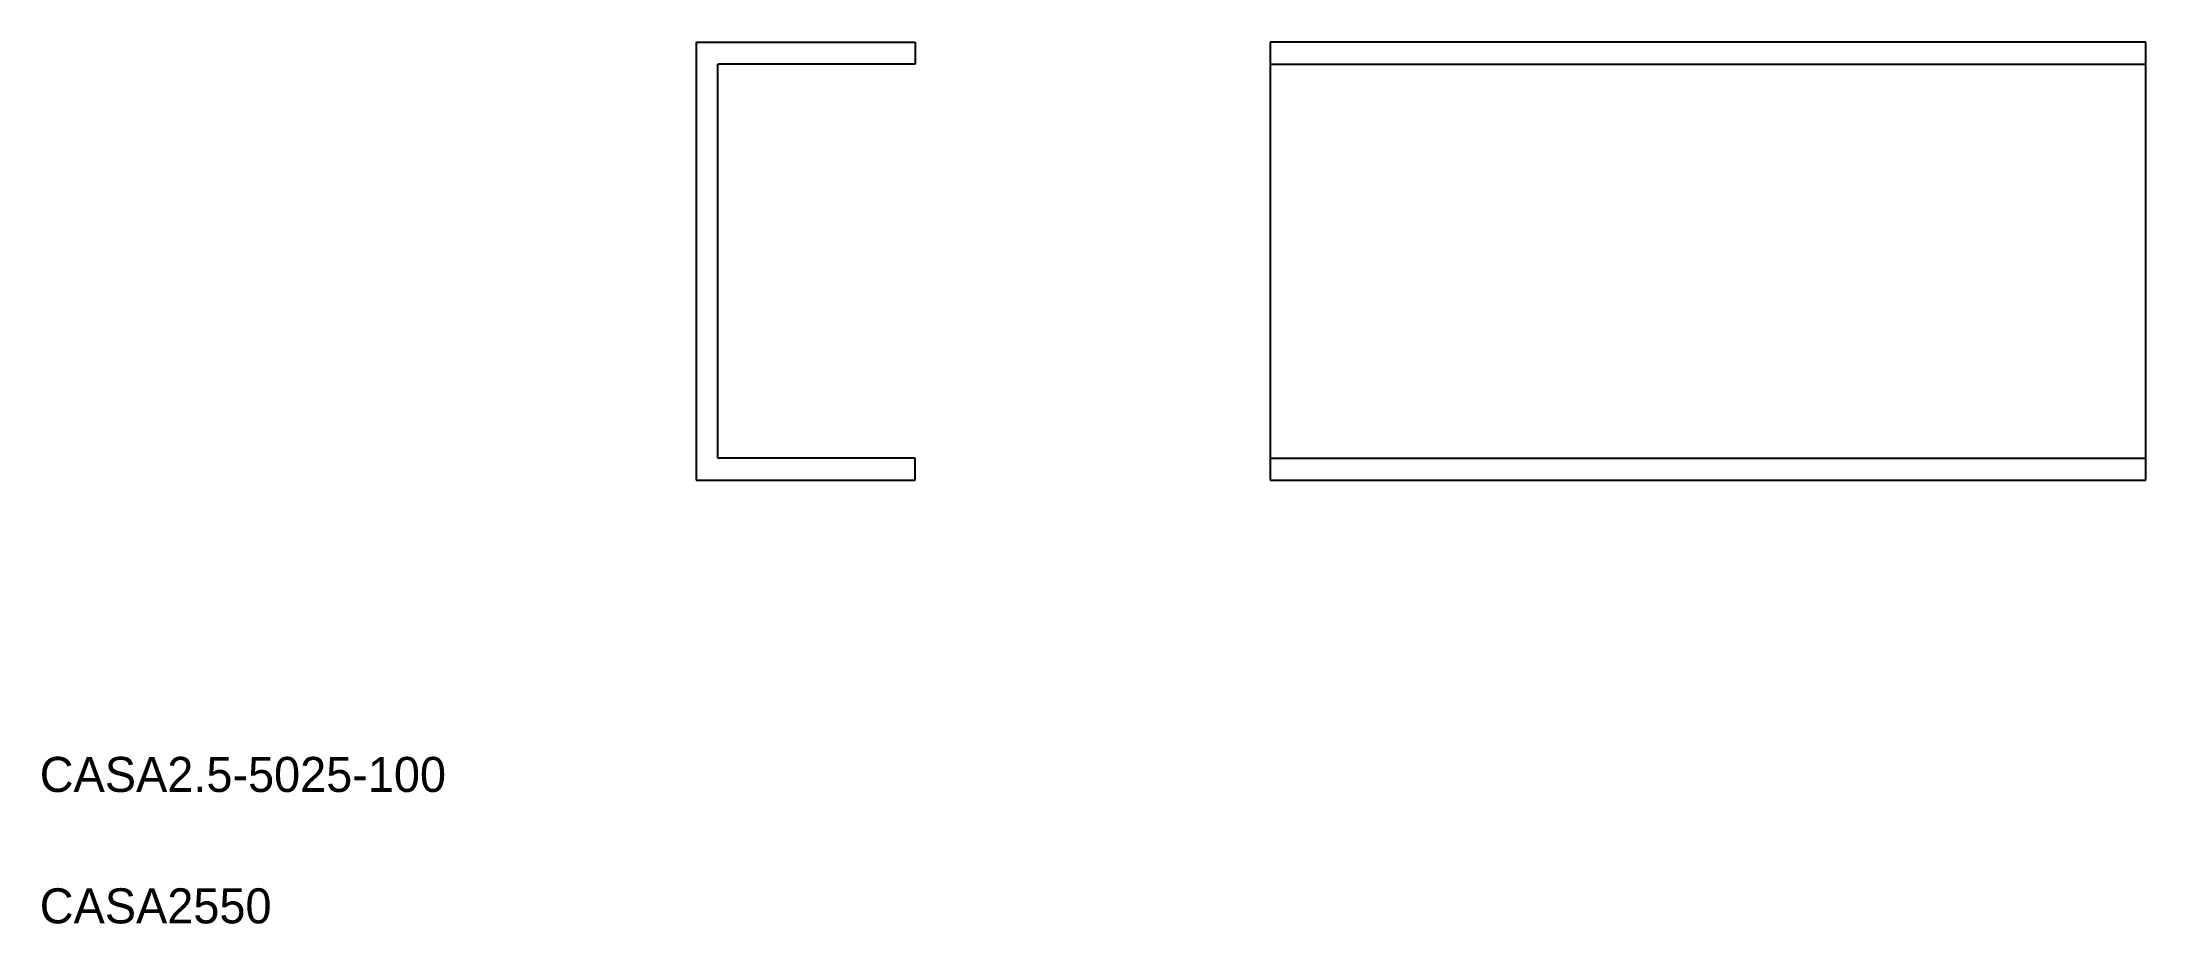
# Model space of a CAD drawing. Extents: x 23 to 263, y 29 to 130.
import ezdxf

# ---------------------------------------------------------------- set-up
doc = ezdxf.new("R2010")
doc.units = 0
doc.layers.get('0').update_dxf_attribs({"linetype": 'CONTINUOUS'})

msp = doc.modelspace()

# ---------------------------------------------------------------- linework, layer by layer
at = {"color": 7, "linetype": 'CONTINUOUS'}
for p, q in [((97.22, 129.79), (97.22, 79.79)), ((97.22, 129.79), (122.22, 129.79)), ((122.22, 129.79), (122.22, 127.29)), ((262.75, 129.79), (162.75, 129.79)), ((162.75, 129.79), (162.75, 79.79)), ((262.75, 79.79), (262.75, 129.79)), ((99.72, 82.29), (99.72, 127.29)), ((122.22, 127.29), (99.72, 127.29)), ((162.75, 127.29), (262.75, 127.29)), ((122.22, 82.29), (99.72, 82.29)), ((122.22, 79.79), (122.22, 82.29)), ((162.75, 82.29), (262.75, 82.29)), ((97.22, 79.79), (122.22, 79.79)), ((162.75, 79.79), (262.75, 79.79))]:
    msp.add_line(p, q, dxfattribs=at)

# ---------------------------------------------------------------- texts
for s, p in [('CASA2.5-5025-100', (22.29, 44.21)), ('CASA2550', (22.29, 29.21))]:
    msp.add_text(s, height=4, dxfattribs=at).set_placement(p)

doc.saveas('drawing.dxf')
